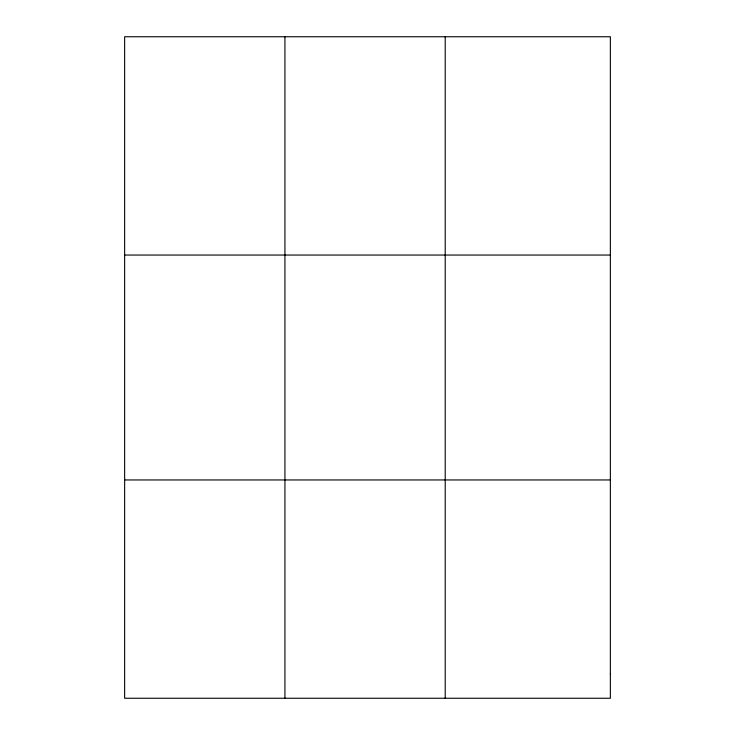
<?xml version="1.0" encoding="UTF-8"?>
<svg xmlns="http://www.w3.org/2000/svg" width="735" height="735" viewBox="0 0 735 735"><rect width="100%" height="100%" fill="white"/><g stroke="black" fill="none" stroke-linecap="round" stroke-linejoin="round"><path stroke-width="1.1" d="M284.932 36.75L284.932 698.25M445.217 36.75L445.217 698.25M124.638 255.045L610.362 255.045M124.638 479.955L610.362 479.955M610.362 673.995L610.362 698.25L124.638 698.25L124.638 36.75L610.362 36.75L610.362 673.995"/></g></svg>
